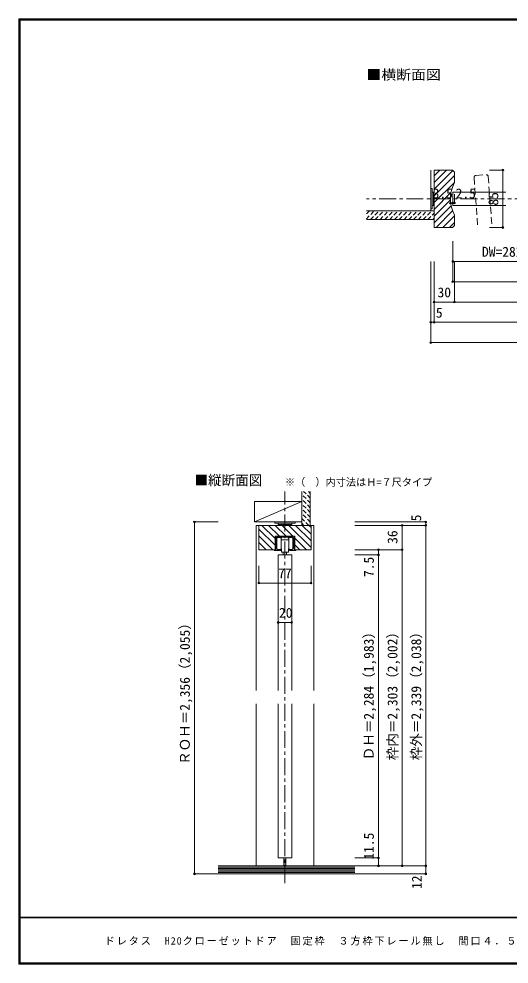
# Model space of a CAD drawing. Units: millimetres, scale not verified. Extents: x -973 to 977, y -718 to 696.
# Drawn here: x -973 to -250, y -701 to 696 of the extents above; entities that cross this region are included whole.
import ezdxf
from ezdxf.enums import TextEntityAlignment as Align

# ---------------------------------------------------------------- set-up
doc = ezdxf.new("R2010")
doc.units = ezdxf.units.MM
doc.header["$LTSCALE"] = 5
doc.header["$PDMODE"] = 32
doc.header["$PDSIZE"] = 2.5
for name, pattern in [('CHAIN1', [8, 5, -1, 1, -1]), ('DASHED1', [1.8, 1.2, -0.6]), ('DASHED2', [3, 2, -1])]:
    doc.linetypes.add(name, pattern=pattern)
for name, color, linetype, lineweight in [('0-0_補助線', 7, 'Continuous', 9), ('0-1_通り芯', 4, 'CHAIN1', 9), ('0-2_柱', 2, 'Continuous', 9), ('0-3_仕上げ', 2, 'Continuous', 9), ('0-4_枠', 3, 'Continuous', 9), ('0-6_扉', 6, 'Continuous', 9), ('0-7_金物', 7, 'Continuous', 9), ('0-A_文字', 7, 'Continuous', 9), ('0-B_寸法', 7, 'Continuous', 9), ('0-C_ハッチ', 7, 'Continuous', 9), ('F-1_枠', 6, 'Continuous', 9)]:
    doc.layers.add(name, color=color, linetype=linetype, lineweight=lineweight)
doc.layers.add('F-A_文字', color=7, linetype='Continuous')
doc.styles.add('ＭＳ ゴシック', font='')
doc.styles.get('ＭＳ ゴシック').set_extended_font_data('MS Gothic')

# ---------------------------------------------------------------- blocks, each defined once
blk = doc.blocks.new('04')
at = {"layer": '0-0_補助線', "lineweight": 18}
for p, q in [((-13.926, 10.332), (-13.926, -8.668)), ((-12.926, 11.332), (-11.926, 11.332)), ((-12.726, 8.832), (-12.726, -6.766)), ((-11.926, 11.332), (-11.926, 11.232)), ((-11.726, 9.832), (-7.026, 9.832)), ((-5.426, 11.332), (5.574, 11.332)), ((-5.076, 8.232), (-5.193, 8.232)), ((-5.105, 8.232), (-5.076, 8.232)), ((-4.876, 9.832), (-0.426, 9.832)), ((-4.876, 8.432), (-4.876, 9.832)), ((-0.426, 9.832), (0.074, 10.332)), ((5.341, 8.232), (5.224, 8.232)), ((8.024, 9.832), (7.174, 9.832)), ((8.024, 9.832), (11.874, 9.832)), ((12.874, 8.832), (12.874, -6.766)), ((14.074, 10.332), (14.074, -8.668)), ((-15.926, -9.368), (-15.926, -8.968)), ((-13.926, -8.668), (-15.626, -8.668)), ((-6.526, -9.868), (-15.426, -9.868)), ((-10.926, -8.566), (-8.726, -8.566)), ((-5.526, -8.183), (-5.526, -8.868)), ((-2.418, -12.566), (-2.418, -12.716)), ((-2.418, -12.716), (-2.418, -16.168)), ((2.582, -12.566), (2.582, -12.716)), ((2.582, -12.716), (2.582, -16.168)), ((5.674, -8.183), (5.674, -8.868)), ((15.574, -9.868), (6.674, -9.868)), ((8.874, -8.566), (11.074, -8.566)), ((14.074, -8.668), (15.774, -8.668)), ((16.074, -8.968), (16.074, -9.368))]:
    blk.add_line(p, q, dxfattribs=at)
at = {"layer": '0-0_補助線'}
for p, q in [((-11.718, 8.434), (-11.718, 4.184)), ((-11.718, 5.234), (-11.718, -0.366)), ((-11.718, 3.234), (-11.718, 4.184)), ((-11.718, -2.366), (-11.718, 3.234)), ((-5.726, 5.951), (-5.226, 5.951)), ((-5.718, 6.434), (-5.718, 8.434)), ((-5.718, 6.434), (-5.718, 4.184)), ((-5.718, 4.184), (-5.718, 3.234)), ((-5.718, 3.234), (-5.718, -2.366)), ((-4.726, 5.951), (-5.226, 5.951)), ((-4.726, 5.951), (-5.226, 5.951)), ((0.074, 5.951), (-4.726, 5.951)), ((0.074, 5.951), (-4.726, 5.951)), ((0.074, 5.951), (4.874, 5.951)), ((0.074, 5.951), (4.874, 5.951)), ((4.874, 5.951), (5.374, 5.951)), ((4.874, 5.951), (5.374, 5.951)), ((5.874, 5.951), (5.374, 5.951)), ((5.882, 8.434), (5.882, 6.434)), ((5.882, 4.184), (5.882, 6.434)), ((5.882, 3.234), (5.882, 4.184)), ((5.882, -2.366), (5.882, 3.234)), ((11.882, 4.184), (11.882, 8.434)), ((11.882, 4.184), (11.882, 3.234)), ((11.882, 3.234), (11.882, -2.366)), ((-11.718, -3.316), (-11.718, -2.366)), ((-11.718, -3.316), (-11.718, -7.566)), ((-5.226, -7.249), (-5.726, -7.249)), ((-5.718, -2.366), (-5.718, -3.316)), ((-5.718, -5.566), (-5.718, -3.316)), ((-5.718, -7.566), (-5.718, -5.566)), ((-5.226, -8.549), (-5.226, -7.249)), ((-5.226, -7.249), (-5.226, -8.549)), ((-5.226, -12.049), (-5.226, -8.549)), ((-4.726, -12.549), (-2.926, -12.549)), ((-2.926, -12.549), (0.074, -12.549)), ((-2.426, -12.549), (0.074, -12.549)), ((2.574, -12.549), (0.074, -12.549)), ((3.074, -12.549), (0.074, -12.549)), ((4.874, -12.549), (3.074, -12.549)), ((5.374, -7.249), (5.874, -7.249)), ((5.374, -8.549), (5.374, -7.249)), ((5.374, -7.249), (5.374, -8.549)), ((5.374, -12.049), (5.374, -8.549)), ((5.882, -3.316), (5.882, -2.366)), ((5.882, -3.316), (5.882, -5.566)), ((5.882, -5.566), (5.882, -7.566)), ((11.882, -2.366), (11.882, -3.316)), ((11.882, -7.566), (11.882, -3.316))]:
    blk.add_line(p, q, dxfattribs=at)
at = {"layer": '0-0_補助線', "lineweight": 18}
for points in [[(-11.626, 10.932), (-5.426, 10.932), (-5.426, 11.332)], [(0.074, 10.332), (0.574, 9.832), (5.024, 9.832), (5.024, 8.432)], [(5.574, 11.332), (5.574, 10.932), (11.774, 10.932)], [(12.074, 11.232), (12.074, 11.332), (13.074, 11.332)]]:
    blk.add_lwpolyline(points, dxfattribs=at)
for centre, radius, start, end in [((-12.926, 10.332), 1, 90, 180), ((-11.726, 8.832), 1, 90, 180), ((-11.626, 11.232), 0.3, 180, 270), ((-7.026, 8.082), 1.75, 7.76643, 90), ((-5.193, 8.332), 0.1, 187.76643, 270), ((-5.076, 8.432), 0.2, 270, 0), ((5.224, 8.432), 0.2, 180, 270), ((5.341, 8.332), 0.1, 270, 352.23357), ((7.174, 8.082), 1.75, 90, 172.23357), ((11.774, 11.232), 0.3, 270, 0), ((11.874, 8.832), 1, 0, 90), ((13.074, 10.332), 1, 0, 90), ((-15.626, -8.968), 0.3, 90, 180), ((-15.426, -9.368), 0.5, 180, 270), ((-10.926, -6.766), 1.8, 180, 270), ((-8.726, -3.566), 5, 270, 301.23293), ((-6.526, -8.868), 1, 270, 0), ((-5.926, -8.183), 0.4, 0, 121.23293), ((6.074, -8.183), 0.4, 58.76707, 180), ((6.674, -8.868), 1, 180, 270), ((8.874, -3.566), 5, 238.76707, 270), ((11.074, -6.766), 1.8, 270, 0), ((15.574, -9.368), 0.5, 270, 0), ((15.774, -8.968), 0.3, 0, 90)]:
    blk.add_arc(centre, radius, start, end, dxfattribs=at)
at = {"layer": '0-0_補助線'}
for centre, radius, start, end in [((-8.718, 4.434), 5, 53.1301, 126.8699), ((8.882, 4.434), 5, 53.1301, 126.8699), ((-8.718, -3.566), 5, 233.1301, 306.8699), ((-4.726, -12.049), 0.5, 180, 270), ((4.874, -12.049), 0.5, 270, 0), ((8.882, -3.566), 5, 233.1301, 306.8699)]:
    blk.add_arc(centre, radius, start, end, dxfattribs=at)

msp = doc.modelspace()

# ---------------------------------------------------------------- linework, layer by layer
at = {"layer": '0-0_補助線', "color": 4}
for p, q in [((-336.347, 423.736), (-336.347, 437.29)), ((-332.847, 423.736), (-332.847, 436.79)), ((-330.347, 423.736), (-330.347, 436.79)), ((-332.847, 423.736), (-336.347, 423.736)), ((-330.347, 423.736), (-332.847, 423.736))]:
    msp.add_line(p, q, dxfattribs=at)
at = {"layer": '0-0_補助線', "color": 2}
msp.add_line((-595.04, -88.5), (-595.04, -68.5), dxfattribs=at)
msp.add_lwpolyline([(-595.04, -68.5), (-566.24, -68.5), (-566.24, -88.5)], dxfattribs=at)
at = {"layer": '0-0_補助線'}
for p in [(-336.347, 423.736), (-332.847, 423.736), (-330.347, 423.736)]:
    msp.add_point(p, dxfattribs=at)
at = {"layer": '0-1_通り芯'}
for p, q in [((463.653, 430), (-460.347, 430)), ((-580.64, -581.472), (-580.64, -2.5))]:
    msp.add_line(p, q, dxfattribs=at)
at = {"layer": '0-2_柱'}
msp.add_line((-365.347, 412), (-365.347, 472.5), dxfattribs=at)
at = {"layer": '0-3_仕上げ'}
for p, q in [((-460.347, 412), (-360.347, 412)), ((-460.347, 399.5), (-360.347, 399.5)), ((-555.64, -52.5), (-555.64, -2.5)), ((-543.14, -52.5), (-543.14, -2.5)), ((-477.639, -555.5), (-679.139, -555.5)), ((-679.139, -567.5), (-477.639, -567.5))]:
    msp.add_line(p, q, dxfattribs=at)
at = {"layer": '0-3_仕上げ', "color": 4}
for p, q in [((-555.64, -17.5), (-625.64, -47.5)), ((-625.64, -17.5), (-625.64, -47.5)), ((-555.64, -17.5), (-625.64, -17.5)), ((-625.64, -47.5), (-555.64, -47.5))]:
    msp.add_line(p, q, dxfattribs=at)
at = {"layer": '0-3_仕上げ', "color": 7}
for p, q in [((-679.139, -557.5), (-477.639, -557.5)), ((-679.139, -559.5), (-477.639, -559.5)), ((-679.139, -561.5), (-477.639, -561.5)), ((-679.139, -563.5), (-477.639, -563.5)), ((-679.139, -565.5), (-477.639, -565.5))]:
    msp.add_line(p, q, dxfattribs=at)
at = {"layer": '0-4_枠'}
for p, q in [((-333.347, 472.5), (-360.347, 472.5)), ((-360.347, 387.5), (-360.347, 472.5)), ((-333.347, 472.5), (-330.347, 469.5)), ((-330.347, 454), (-330.347, 469.5)), ((-330.347, 390.5), (-330.347, 406)), ((-619.14, -52.5), (-542.14, -52.5)), ((-619.14, -52.5), (-619.14, -88.5)), ((-542.14, -52.5), (-542.14, -88.5)), ((-619.14, -88.5), (-595.04, -88.5)), ((-542.14, -88.5), (-566.24, -88.5))]:
    msp.add_line(p, q, dxfattribs=at)
at = {"layer": '0-4_枠', "color": 4}
for p, q in [((-623.14, -296.5), (-623.14, -52.5)), ((-619.14, -52.5), (-623.14, -52.5)), ((-542.14, -52.5), (-538.14, -52.5)), ((-538.14, -296.5), (-538.14, -52.5)), ((-623.14, -555.5), (-623.14, -316.5)), ((-538.14, -555.5), (-538.14, -316.5))]:
    msp.add_line(p, q, dxfattribs=at)
at = {"layer": '0-4_枠'}
msp.add_lwpolyline([(-330.347, 390.5), (-333.347, 387.5), (-360.347, 387.5)], dxfattribs=at)
msp.add_arc((-285.347, 430), 51, 151.92751, 208.07249, dxfattribs=at)
at = {"layer": '0-6_扉', "color": 2, "linetype": 'DASHED2'}
for p, q in [((-301.448, 461.264), (-295.842, 387.5)), ((-298.684, 464.483), (-283.727, 465.619)), ((-280.508, 462.855), (-274.782, 387.5))]:
    msp.add_line(p, q, dxfattribs=at)
at = {"layer": '0-6_扉'}
for p, q in [((-332.847, 440), (-254.722, 440)), ((-332.847, 440), (-332.847, 420)), ((-332.847, 420), (-254.722, 420)), ((-590.64, -96), (-590.64, -296.5)), ((-590.64, -96), (-570.64, -96)), ((-570.64, -96), (-570.64, -296.5)), ((-590.64, -316.5), (-590.64, -544)), ((-570.64, -316.5), (-570.64, -544)), ((-570.64, -544), (-590.64, -544))]:
    msp.add_line(p, q, dxfattribs=at)
at = {"layer": '0-6_扉', "color": 2, "linetype": 'DASHED2'}
for centre, start, end in [((-298.457, 461.491), 94.34602, 184.34602), ((-283.5, 462.628), 4.34602, 94.34602)]:
    msp.add_arc(centre, 3, start, end, dxfattribs=at)
at = {"layer": '0-7_金物'}
for p, q in [((-365.347, 445), (-363.347, 445)), ((-365.347, 415), (-365.347, 445)), ((-363.347, 415), (-363.347, 445)), ((-363.347, 440), (-361.347, 440)), ((-361.347, 420), (-361.347, 440)), ((-361.347, 439), (-360.347, 439)), ((-363.347, 420), (-361.347, 420)), ((-361.347, 421), (-360.347, 421)), ((-365.347, 415), (-363.347, 415)), ((-595.639, -47.476), (-565.64, -47.476)), ((-595.639, -47.476), (-595.639, -49.476)), ((-595.639, -49.476), (-565.64, -49.476)), ((-590.639, -49.476), (-590.639, -51.476)), ((-590.639, -51.476), (-570.64, -51.476)), ((-589.639, -51.476), (-589.639, -52.5)), ((-571.639, -52.5), (-571.639, -51.476)), ((-570.64, -49.476), (-570.64, -51.476)), ((-565.64, -47.476), (-565.64, -49.476)), ((-582.14, -544.042), (-582.14, -554.5)), ((-579.14, -544.042), (-579.14, -554.5)), ((-582.14, -554.5), (-579.14, -554.5))]:
    msp.add_line(p, q, dxfattribs=at)
at = {"layer": '0-B_寸法', "color": 4}
for p, q in [((-258.813, 472.5), (-278.609, 472.5)), ((-258.813, 472.5), (-258.813, 387.5)), ((-258.813, 387.5), (-278.609, 387.5)), ((-332.847, 307.5), (-332.847, 367.5)), ((-365.347, 247.5), (-365.347, 337.5)), ((-360.347, 247.5), (-360.347, 337.5)), ((-332.847, 337.5), (-166.597, 337.5)), ((-330.347, 277.5), (-330.347, 337.5)), ((-332.847, 307.5), (0.653, 307.5)), ((-360.347, 277.5), (-330.347, 277.5)), ((-330.347, 277.5), (333.653, 277.5)), ((-365.347, 247.5), (-360.347, 247.5)), ((-365.347, 217.5), (-365.347, 247.5)), ((-360.347, 247.5), (363.653, 247.5)), ((-365.347, 217.5), (368.653, 217.5)), ((-714.139, -47.5), (-679.139, -47.5)), ((-714.139, -47.5), (-714.139, -567.5)), ((-372.64, -47.5), (-477.64, -47.5)), ((-477.64, -52.5), (-372.64, -52.5)), ((-407.64, -555.5), (-407.64, -52.5)), ((-372.64, -567.5), (-372.64, -47.5)), ((-477.64, -88.5), (-442.64, -88.5)), ((-477.64, -96), (-442.64, -96)), ((-442.64, -88.5), (-407.64, -88.5)), ((-442.64, -555.5), (-442.64, -88.5)), ((-619.14, -137.747), (-619.14, -112.129)), ((-542.14, -137.747), (-542.14, -112.129)), ((-542.14, -137.747), (-619.14, -137.747)), ((-590.64, -181.957), (-590.64, -195.997)), ((-570.64, -181.957), (-570.64, -195.997)), ((-570.64, -195.997), (-590.64, -195.997)), ((-477.64, -544), (-442.64, -544)), ((-477.64, -555.5), (-372.64, -555.5)), ((-679.139, -567.5), (-714.139, -567.5)), ((-477.64, -567.5), (-372.639, -567.5))]:
    msp.add_line(p, q, dxfattribs=at)
at = {"layer": '0-B_寸法'}
for p in [(-258.813, 472.5), (-258.813, 387.5), (-332.847, 337.5), (-332.847, 307.5), (-360.347, 277.5), (-330.347, 277.5), (-365.347, 247.5), (-360.347, 247.5), (-365.347, 217.5), (-714.139, -47.5), (-407.64, -52.5), (-372.64, -47.5), (-372.64, -52.5), (-442.64, -88.5), (-442.64, -96), (-407.64, -88.5), (-619.14, -137.747), (-542.14, -137.747), (-590.64, -195.997), (-570.64, -195.997), (-442.64, -544), (-442.64, -555.5), (-407.64, -555.5), (-372.64, -555.5), (-714.139, -567.5), (-372.639, -567.5)]:
    msp.add_point(p, dxfattribs=at)
at = {"layer": '0-C_ハッチ', "color": 4}
for p, q in [((-360.347, 463.918), (-351.765, 472.5)), ((-360.347, 454.019), (-341.866, 472.5)), ((-360.347, 444.119), (-332.657, 471.81)), ((-360.347, 434.22), (-330.347, 464.22)), ((-360.347, 424.32), (-330.347, 454.32)), ((-360.347, 414.421), (-335.497, 439.271)), ((-360.347, 404.521), (-336.326, 428.542)), ((-360.347, 394.622), (-335.291, 419.677)), ((-357.569, 387.5), (-333.066, 412.003)), ((-347.67, 387.5), (-330.347, 404.823)), ((-337.77, 387.5), (-330.347, 394.923)), ((-595.04, -72.119), (-614.658, -52.5)), ((-588.759, -68.5), (-604.759, -52.5)), ((-578.859, -68.5), (-594.859, -52.5)), ((-568.96, -68.5), (-584.96, -52.5)), ((-542.14, -85.421), (-575.06, -52.5)), ((-542.14, -75.521), (-565.161, -52.5)), ((-542.14, -65.622), (-555.261, -52.5)), ((-542.14, -55.722), (-545.362, -52.5)), ((-595.04, -82.018), (-619.14, -57.918)), ((-598.457, -88.5), (-619.14, -67.818)), ((-608.357, -88.5), (-619.14, -77.717)), ((-548.96, -88.5), (-566.24, -71.22)), ((-558.859, -88.5), (-566.24, -81.12)), ((-618.256, -88.5), (-619.14, -87.617))]:
    msp.add_line(p, q, dxfattribs=at)
at = {"layer": '0-C_ハッチ', "color": 4, "linetype": 'DASHED1'}
for p, q in [((-460.347, 400.498), (-448.845, 412)), ((-460.347, 407.569), (-455.916, 412)), ((-454.274, 399.5), (-441.774, 412)), ((-447.203, 399.5), (-434.703, 412)), ((-440.132, 399.5), (-427.632, 412)), ((-433.061, 399.5), (-420.561, 412)), ((-425.99, 399.5), (-413.49, 412)), ((-418.919, 399.5), (-406.419, 412)), ((-411.848, 399.5), (-399.348, 412)), ((-404.777, 399.5), (-392.277, 412)), ((-397.706, 399.5), (-385.206, 412)), ((-390.635, 399.5), (-378.135, 412)), ((-383.563, 399.5), (-371.063, 412)), ((-376.492, 399.5), (-363.992, 412)), ((-369.421, 399.5), (-360.347, 408.574)), ((-362.35, 399.5), (-360.347, 401.503)), ((-543.14, -19.438), (-555.64, -6.938)), ((-543.14, -12.367), (-553.007, -2.5)), ((-543.14, -5.296), (-545.935, -2.5)), ((-543.14, -26.509), (-555.64, -14.009)), ((-543.14, -33.58), (-555.64, -21.08)), ((-543.14, -40.651), (-555.64, -28.151)), ((-543.14, -47.722), (-555.64, -35.222)), ((-545.433, -52.5), (-555.64, -42.293)), ((-552.504, -52.5), (-555.64, -49.365))]:
    msp.add_line(p, q, dxfattribs=at)
at = {"layer": 'F-1_枠'}
for p, q in [((-973.347, 695.833), (-973.347, -700.833)), ((-973.347, 695.833), (976.653, 695.833)), ((-973.347, 695), (976.653, 695)), ((-973.347, 694.167), (976.653, 694.167)), ((-972.514, 695.833), (-972.514, -700.833)), ((-971.68, 695.833), (-971.68, -700.833)), ((976.653, -631.667), (-973.347, -631.667)), ((976.653, -632.5), (-973.347, -632.5)), ((976.653, -699.167), (-973.347, -699.167)), ((976.653, -700), (-973.347, -700)), ((976.653, -700.833), (-973.347, -700.833))]:
    msp.add_line(p, q, dxfattribs=at)

# ---------------------------------------------------------------- block references
at = {"layer": '0-0_補助線'}
msp.add_blockref('04', (-580.714, -79.832), dxfattribs=at)

# ---------------------------------------------------------------- texts
at = {"layer": '0-0_補助線', "style": 'ＭＳ ゴシック'}
for s, height, p in [('3.5', 14.66, (-362.581, 426.236)), ('2.5', 14.66, (-328.616, 426.236)), ('※（\u3000）内寸法はＨ=７尺タイプ', 11, (-580.64, 2.5))]:
    msp.add_text(s, height=height, dxfattribs=at).set_placement(p, align=Align.BOTTOM_LEFT)
for s, p in [('ＲＯＨ＝2,356（2,055）', (-716.639, -406.5)), ('ＤＨ＝2,284（1,983）', (-445.139, -399.588)), ('枠内＝2,303（2,002）', (-410.139, -399.588)), ('枠外＝2,339（2,038）', (-375.14, -399.588))]:
    msp.add_text(s, height=14.66, rotation=90, dxfattribs=at).set_placement(p, align=Align.BOTTOM_LEFT)
at = {"layer": '0-A_文字', "style": 'ＭＳ ゴシック', "width": 1.1}
msp.add_text('■横断面図', height=14.66, dxfattribs=at).set_placement((-460.347, 601.667), align=Align.BOTTOM_LEFT)
at = {"layer": '0-A_文字', "style": 'ＭＳ ゴシック'}
msp.add_text('■縦断面図', height=14.66, dxfattribs=at).set_placement((-714.14, 2.5), align=Align.BOTTOM_LEFT)
at = {"layer": '0-B_寸法', "style": 'ＭＳ ゴシック'}
for s, p in [('85', (-261.313, 420)), ('5', (-375.14, -46.573)), ('36', (-410.139, -79.875)), ('7.5', (-445.044, -128.88)), ('11.5', (-445.051, -546.557)), ('12', (-374.231, -589.858))]:
    msp.add_text(s, height=14.66, rotation=90, dxfattribs=at).set_placement(p, align=Align.BOTTOM_LEFT)
for s, p in [('DW=282.5', (-289.722, 340)), ('30', (-355.347, 280)), ('5', (-357.847, 250)), ('77', (-590.64, -135.247)), ('20', (-589.39, -193.497))]:
    msp.add_text(s, height=14.66, dxfattribs=at).set_placement(p, align=Align.BOTTOM_LEFT)
at = {"layer": 'F-A_文字', "insert": (-846.68, -673.333), "char_height": 11, "attachment_point": 7, "style": 'ＭＳ ゴシック'}
msp.add_mtext('\\T1.18;ドレタス\u3000H20クローゼットドア\\~\\~固定枠\u3000３方枠下レール無し\u3000間口４．５尺', dxfattribs=at)

doc.saveas('drawing.dxf')
